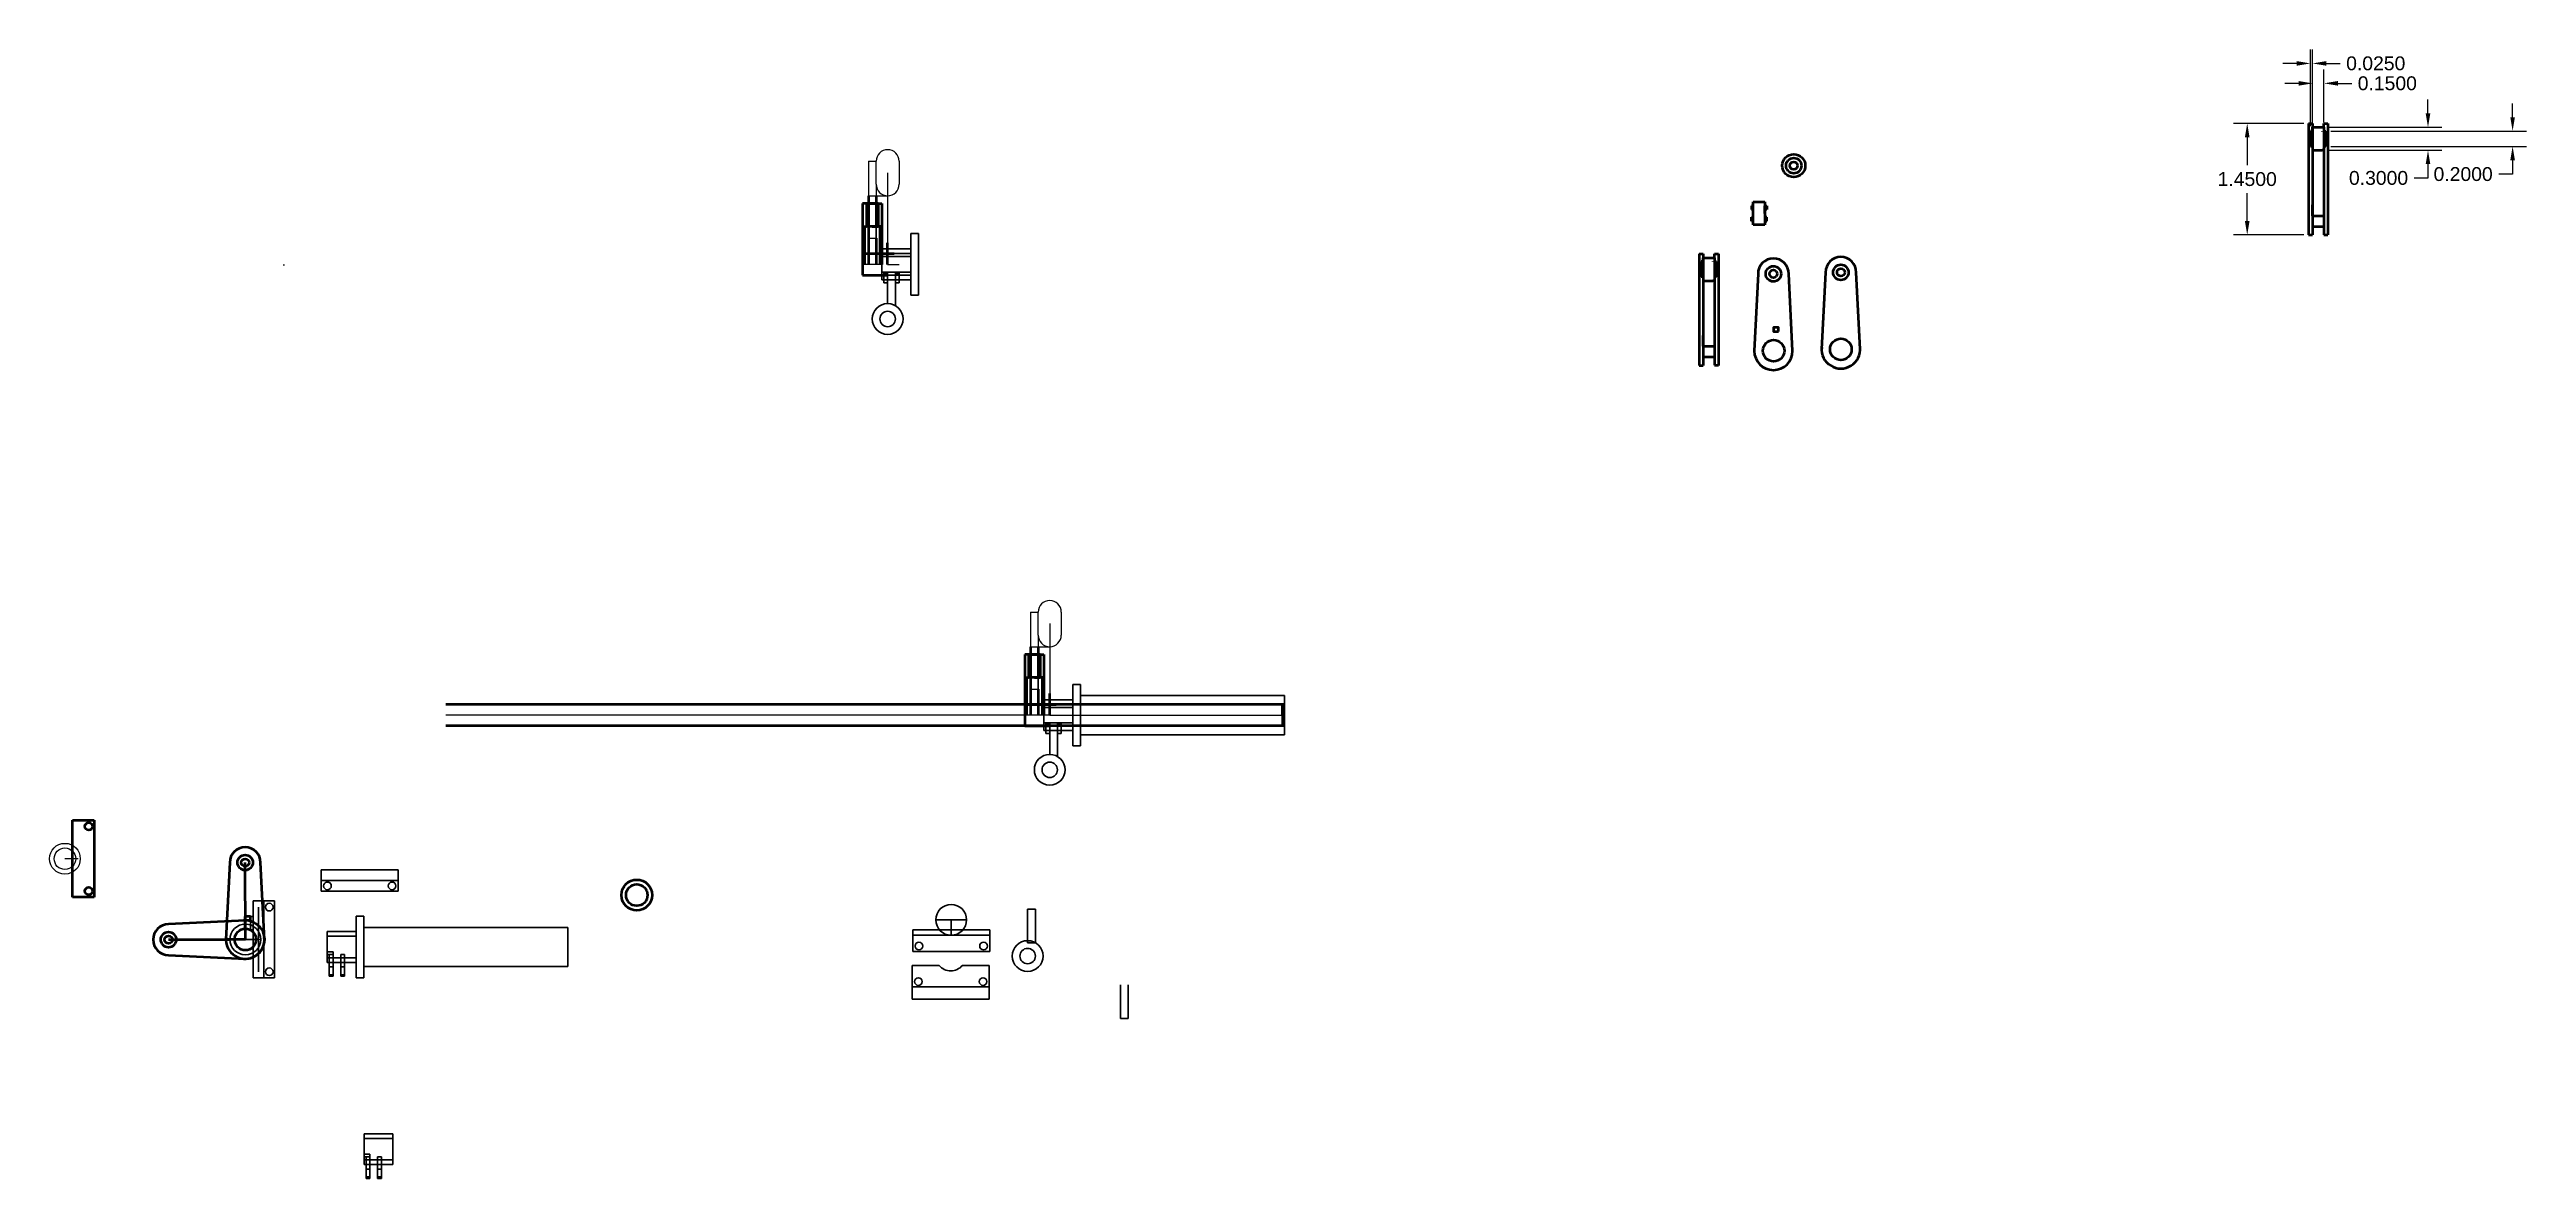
# Model space of a CAD drawing. Header units: inches. Extents: x 47.4 to 79.6, y 4.2 to 18.9.
import ezdxf

# ---------------------------------------------------------------- set-up
doc = ezdxf.new("R2010")
doc.units = ezdxf.units.IN
doc.header["$MEASUREMENT"] = 0
doc.layers.get('Defpoints').update_dxf_attribs({"color": 130})
for name, color, linetype, lineweight in [('alte accesori', 122, 'Continuous', 50), ('Saibe si piulite', 10, 'Continuous', 30), ('suport', 200, 'Continuous', 30), ('suport-2', 220, 'Continuous', 30)]:
    doc.layers.add(name, color=color, linetype=linetype, lineweight=lineweight)
doc.styles.get("Standard").update_dxf_attribs({"font": 'arial.ttf'})
doc.dimstyles.get("Standard").update_dxf_attribs({"dimtxt": 0.18, "dimasz": 0.18, "dimexe": 0.18, "dimexo": 0.0625, "dimgap": 0.09, "dimtad": 0, "dimtih": 1, "dimtoh": 1, "dimdec": 4, "dimzin": 0, "dimdsep": 46, "dimtxsty": 'Standard', "dimcen": 0.09, "dimadec": 0, "dimazin": 0, "dimtfac": 1, "dimtdec": 4, "dimtofl": 0, "dimtmove": 0, "dimatfit": 3, "dimfxl": 1, "dimtolj": 1, "dimtzin": 0, "dimarcsym": 0})

# ---------------------------------------------------------------- blocks, each defined once
blk = doc.blocks.new('*D12')
at = {"layer": 'Defpoints', "color": 0, "lineweight": -2, "transparency": 16777216}
for p, q in [((76.659, 18.419), (76.479, 18.419)), ((76.839, 17.912), (76.839, 18.599)), ((76.989, 17.912), (76.989, 18.599)), ((77.169, 18.419), (77.349, 18.419))]:
    blk.add_line(p, q, dxfattribs=at)
at = {"layer": 'Defpoints', "color": 0, "transparency": 16777216}
for p in [(76.989, 18.419), (76.839, 17.849), (76.989, 17.849)]:
    blk.add_point(p, dxfattribs=at)
for points in [[(76.659, 18.449), (76.659, 18.389), (76.839, 18.419)], [(77.169, 18.449), (77.169, 18.389), (76.989, 18.419)]]:
    blk.add_solid(points, dxfattribs=at)
at = {"layer": 'Defpoints', "color": 0, "transparency": 16777216, "insert": (77.812, 18.419), "char_height": 0.18, "attachment_point": 5}
blk.add_mtext('\\A1;0.1500', dxfattribs=at)
blk = doc.blocks.new('*D13')
at = {"layer": 'Defpoints', "color": 0, "lineweight": -2, "transparency": 16777216}
for p, q in [((76.634, 18.678), (76.454, 18.678)), ((76.814, 17.862), (76.814, 18.858)), ((76.839, 17.862), (76.839, 18.858)), ((77.019, 18.678), (77.199, 18.678))]:
    blk.add_line(p, q, dxfattribs=at)
at = {"layer": 'Defpoints', "color": 0, "transparency": 16777216}
for p in [(76.839, 18.678), (76.814, 17.799), (76.839, 17.799)]:
    blk.add_point(p, dxfattribs=at)
for points in [[(76.634, 18.708), (76.634, 18.648), (76.814, 18.678)], [(77.019, 18.708), (77.019, 18.648), (76.839, 18.678)]]:
    blk.add_solid(points, dxfattribs=at)
at = {"layer": 'Defpoints', "color": 0, "transparency": 16777216, "insert": (77.662, 18.678), "char_height": 0.18, "attachment_point": 5}
blk.add_mtext('\\A1;0.0250', dxfattribs=at)
blk = doc.blocks.new('*D14')
at = {"layer": 'Defpoints', "color": 0, "lineweight": -2, "transparency": 16777216}
for p, q in [((78.341, 18.029), (78.341, 18.209)), ((77.051, 17.849), (78.521, 17.849)), ((77.051, 17.549), (78.521, 17.549)), ((78.341, 17.189), (78.161, 17.189)), ((78.341, 17.369), (78.341, 17.189))]:
    blk.add_line(p, q, dxfattribs=at)
at = {"layer": 'Defpoints', "color": 0, "transparency": 16777216}
for p in [(76.989, 17.849), (76.989, 17.549), (78.341, 17.549)]:
    blk.add_point(p, dxfattribs=at)
for points in [[(78.311, 18.029), (78.371, 18.029), (78.341, 17.849)], [(78.311, 17.369), (78.371, 17.369), (78.341, 17.549)]]:
    blk.add_solid(points, dxfattribs=at)
at = {"layer": 'Defpoints', "color": 0, "transparency": 16777216, "insert": (77.698, 17.189), "char_height": 0.18, "attachment_point": 5}
blk.add_mtext('\\A1;0.3000', dxfattribs=at)
blk = doc.blocks.new('*D15')
at = {"layer": 'Defpoints', "color": 0, "lineweight": -2, "transparency": 16777216}
for p, q in [((79.441, 17.979), (79.441, 18.159)), ((77.076, 17.799), (79.621, 17.799)), ((77.076, 17.599), (79.621, 17.599)), ((79.441, 17.419), (79.441, 17.239)), ((79.441, 17.239), (79.261, 17.239))]:
    blk.add_line(p, q, dxfattribs=at)
at = {"layer": 'Defpoints', "color": 0, "transparency": 16777216}
for p in [(77.014, 17.799), (77.014, 17.599), (79.441, 17.599)]:
    blk.add_point(p, dxfattribs=at)
for points in [[(79.411, 17.979), (79.471, 17.979), (79.441, 17.799)], [(79.411, 17.419), (79.471, 17.419), (79.441, 17.599)]]:
    blk.add_solid(points, dxfattribs=at)
at = {"layer": 'Defpoints', "color": 0, "transparency": 16777216, "insert": (78.798, 17.239), "char_height": 0.18, "attachment_point": 5}
blk.add_mtext('\\A1;0.2000', dxfattribs=at)
blk = doc.blocks.new('*D16')
at = {"layer": 'Defpoints', "color": 0, "lineweight": -2, "transparency": 16777216}
for p, q in [((76.726, 17.899), (75.811, 17.899)), ((75.991, 17.719), (75.991, 17.356)), ((75.991, 16.629), (75.991, 16.992)), ((76.726, 16.449), (75.811, 16.449))]:
    blk.add_line(p, q, dxfattribs=at)
at = {"layer": 'Defpoints', "color": 0, "transparency": 16777216}
for p in [(76.789, 17.899), (75.991, 16.449), (76.789, 16.449)]:
    blk.add_point(p, dxfattribs=at)
for points in [[(75.961, 17.719), (76.021, 17.719), (75.991, 17.899)], [(75.961, 16.629), (76.021, 16.629), (75.991, 16.449)]]:
    blk.add_solid(points, dxfattribs=at)
at = {"layer": 'Defpoints', "color": 0, "transparency": 16777216, "insert": (75.991, 17.174), "char_height": 0.18, "attachment_point": 5}
blk.add_mtext('\\A1;1.4500', dxfattribs=at)

msp = doc.modelspace()

# ---------------------------------------------------------------- linework, layer by layer
for p, q in [((58.0678, 17.40709), (58.0678, 16.95709)), ((58.0678, 17.40709), (58.1678, 17.40709)), ((58.1678, 17.10709), (58.1678, 17.40709)), ((58.4678, 17.40709), (58.4678, 17.10709)), ((58.1678, 17.10709), (58.1678, 16.40709)), ((58.3178, 17.25709), (58.3178, 16.06699)), ((58.0678, 16.95709), (58.3178, 16.95709)), ((58.0678, 16.95709), (58.0678, 16.40709)), ((58.0678, 16.95709), (58.0678, 16.40709)), ((58.1678, 16.40709), (58.1678, 16.95709)), ((58.0678, 16.40709), (58.1678, 16.40709)), ((58.2428, 16.06699), (57.9928, 16.06699)), ((58.3178, 16.06699), (58.4678, 16.06699)), ((60.17452, 11.54935), (60.17452, 11.09935)), ((60.17452, 11.54935), (60.27452, 11.54935)), ((60.27452, 11.24935), (60.27452, 11.54935)), ((60.42452, 11.39935), (60.42452, 10.20925)), ((60.57452, 11.54935), (60.57452, 11.24935)), ((60.17452, 11.09935), (60.42452, 11.09935)), ((60.17452, 11.09935), (60.17452, 10.54935)), ((60.17452, 11.09935), (60.17452, 10.54935)), ((60.27452, 11.24935), (60.27452, 10.54935)), ((60.27452, 10.54935), (60.27452, 11.09935)), ((60.17452, 10.54935), (60.27452, 10.54935)), ((60.42452, 10.20925), (52.57452, 10.20925)), ((60.34952, 10.20925), (60.09952, 10.20925)), ((60.42452, 10.20925), (60.57452, 10.20925)), ((60.57452, 10.20925), (63.47452, 10.20925)), ((47.72274, 8.34388), (47.62274, 8.34388)), ((47.79274, 8.34388), (47.72274, 8.34388)), ((49.96845, 7.29497), (49.96845, 7.49497)), ((49.96845, 7.29497), (49.76845, 7.29497)), ((49.96845, 7.29497), (50.16843, 7.29753))]:
    msp.add_line(p, q)
for radius in [0.2, 0.14]:
    msp.add_circle((47.62274, 8.34388), radius)
for centre, start, end in [((58.3178, 17.40709), 0, 180), ((58.3178, 17.10709), 180, 0), ((60.42452, 11.54935), 0, 180), ((60.42452, 11.24935), 180, 0)]:
    msp.add_arc(centre, 0.15, start, end)
at = {"layer": 'alte accesori'}
for p, q in [((76.78882, 17.89917), (76.78882, 16.44917)), ((76.78882, 17.89917), (76.83882, 17.89917)), ((76.83882, 17.79917), (76.81382, 17.79917)), ((76.81382, 17.79917), (76.81382, 17.74917)), ((76.81382, 17.69917), (76.81382, 17.74917)), ((76.83882, 17.89917), (76.83882, 17.79917)), ((76.83882, 17.89917), (76.83882, 17.79917)), ((76.83882, 17.79917), (76.83882, 17.84917)), ((76.83882, 17.84917), (76.93882, 17.84917)), ((76.83882, 17.84917), (76.98882, 17.84917)), ((76.83882, 17.79917), (76.83882, 17.59917)), ((76.93882, 17.84917), (76.96382, 17.84917)), ((76.96382, 17.79917), (76.96382, 17.79378)), ((76.98882, 17.89917), (77.03882, 17.89917)), ((76.98882, 17.84917), (76.98882, 17.89917)), ((76.98882, 17.84917), (76.98882, 17.54917)), ((76.98882, 17.79917), (76.98882, 17.59917)), ((76.98882, 17.79917), (77.01382, 17.79917)), ((77.01382, 17.79917), (77.01382, 17.59917)), ((77.03882, 17.89917), (77.03882, 16.45011)), ((76.81382, 17.59917), (76.81382, 17.69917)), ((76.83882, 17.59917), (76.81382, 17.59917)), ((76.83882, 17.59917), (76.83882, 16.44917)), ((76.83882, 17.59917), (76.83882, 17.54917)), ((76.83882, 17.54917), (76.93882, 17.54917)), ((76.93882, 17.54917), (76.96382, 17.54917)), ((76.98882, 17.54917), (76.96382, 17.54917)), ((77.01382, 17.59917), (76.98882, 17.59917)), ((76.98882, 17.54917), (76.98882, 16.4511)), ((58.0428, 16.85709), (57.9928, 16.85709)), ((57.9928, 16.85709), (57.9928, 16.55709)), ((58.1928, 16.85709), (58.0428, 16.85709)), ((58.0428, 16.85709), (58.0428, 16.55709)), ((58.0678, 16.95709), (58.0678, 16.06699)), ((58.0678, 16.55709), (58.0678, 16.85709)), ((58.0678, 16.85709), (58.1678, 16.85709)), ((58.1678, 16.95709), (58.1678, 16.55709)), ((58.1678, 16.85709), (58.1678, 16.55709)), ((58.1928, 16.85709), (58.1928, 16.55709)), ((58.1928, 16.85709), (58.2428, 16.85709)), ((58.2428, 16.85709), (58.2428, 16.55709)), ((69.57026, 16.82882), (69.54526, 16.82882)), ((69.54526, 16.82882), (69.54526, 16.77882)), ((69.54526, 16.77882), (69.57026, 16.77882)), ((69.57026, 16.87882), (69.72026, 16.87882)), ((69.57026, 16.57882), (69.57026, 16.87882)), ((69.72026, 16.87882), (69.72026, 16.57882)), ((69.72026, 16.72882), (69.72026, 16.82882)), ((69.72026, 16.82882), (69.74526, 16.82882)), ((69.74526, 16.77882), (69.72026, 16.77882)), ((69.74526, 16.82882), (69.74526, 16.77882)), ((76.83882, 16.69917), (76.83882, 16.83917)), ((57.9928, 16.55709), (58.0428, 16.55709)), ((57.9928, 16.55709), (57.9928, 16.06699)), ((58.0178, 16.55709), (58.0178, 16.06699)), ((58.1928, 16.55709), (58.0428, 16.55709)), ((58.1678, 16.55709), (58.0678, 16.55709)), ((58.1178, 16.55709), (58.1928, 16.55709)), ((58.2428, 16.55709), (58.1928, 16.55709)), ((58.2178, 16.55709), (58.2178, 16.06699)), ((58.2428, 16.55709), (58.2428, 16.06699)), ((69.54526, 16.62882), (69.54526, 16.67882)), ((69.54526, 16.67882), (69.57026, 16.67882)), ((69.57026, 16.62882), (69.54526, 16.62882)), ((69.72026, 16.57882), (69.57026, 16.57882)), ((69.74526, 16.67882), (69.72026, 16.67882)), ((69.72026, 16.62882), (69.74526, 16.62882)), ((69.74526, 16.62882), (69.74526, 16.67882)), ((76.78882, 16.44917), (76.83882, 16.44917)), ((76.83882, 16.69917), (76.93882, 16.69917)), ((76.83882, 16.55917), (76.93882, 16.55917)), ((76.93882, 16.69917), (76.96382, 16.69917)), ((76.93882, 16.55917), (76.96382, 16.55917)), ((76.96382, 16.69917), (76.98882, 16.69917)), ((76.96382, 16.55917), (76.98882, 16.55917)), ((76.98882, 16.4511), (77.03882, 16.4511)), ((57.9928, 16.20699), (58.3178, 16.20699)), ((58.1678, 16.40709), (58.1678, 16.06699)), ((58.2428, 16.20699), (58.40155, 16.20699)), ((58.3178, 16.06699), (58.3178, 16.34699)), ((58.3178, 16.06699), (58.3178, 16.34699)), ((68.86796, 16.2035), (68.86796, 14.7535)), ((68.86796, 16.2035), (68.91796, 16.2035)), ((68.91796, 16.1035), (68.89296, 16.1035)), ((68.89296, 16.1035), (68.89296, 16.0535)), ((68.91796, 16.2035), (68.91796, 16.1035)), ((68.91796, 16.2035), (68.91796, 16.1035)), ((68.91796, 16.1035), (68.91796, 16.1535)), ((68.91796, 16.1535), (69.01796, 16.1535)), ((68.91796, 16.1535), (69.06796, 16.1535)), ((68.91796, 16.1035), (68.91796, 15.9035)), ((69.01796, 16.1535), (69.04296, 16.1535)), ((69.04296, 16.1035), (69.04296, 16.09812)), ((69.06796, 16.2035), (69.11796, 16.2035)), ((69.06796, 16.1535), (69.06796, 16.2035)), ((69.06796, 16.1535), (69.06796, 15.8535)), ((69.06796, 16.1035), (69.06796, 15.9035)), ((69.06796, 16.1035), (69.09296, 16.1035)), ((69.09296, 16.1035), (69.09296, 15.9035)), ((69.11796, 16.2035), (69.11796, 14.75445)), ((57.9928, 16.06699), (57.9928, 15.92699)), ((57.9928, 15.92699), (58.3178, 15.92699)), ((68.89296, 16.0035), (68.89296, 16.0535)), ((68.89296, 15.9035), (68.89296, 16.0035)), ((68.91796, 15.9035), (68.89296, 15.9035)), ((68.91796, 15.9035), (68.91796, 14.7535)), ((68.91796, 15.9035), (68.91796, 15.8535)), ((68.91796, 15.8535), (69.01796, 15.8535)), ((69.01796, 15.8535), (69.04296, 15.8535)), ((69.06796, 15.8535), (69.04296, 15.8535)), ((69.09296, 15.9035), (69.06796, 15.9035)), ((69.06796, 15.8535), (69.06796, 14.75544)), ((68.91796, 15.0035), (68.91796, 15.1435)), ((68.91796, 15.0035), (69.01796, 15.0035)), ((68.91796, 14.8635), (69.01796, 14.8635)), ((69.01796, 15.0035), (69.04296, 15.0035)), ((69.01796, 14.8635), (69.04296, 14.8635)), ((69.04296, 15.0035), (69.06796, 15.0035)), ((69.04296, 14.8635), (69.06796, 14.8635)), ((68.86796, 14.7535), (68.91796, 14.7535)), ((69.06796, 14.75544), (69.11796, 14.75544)), ((60.14952, 10.99935), (60.09952, 10.99935)), ((60.09952, 10.99935), (60.09952, 10.69935)), ((60.29952, 10.99935), (60.14952, 10.99935)), ((60.14952, 10.99935), (60.14952, 10.69935)), ((60.17452, 11.09935), (60.17452, 10.20925)), ((60.17452, 10.69935), (60.17452, 10.99935)), ((60.17452, 10.99935), (60.27452, 10.99935)), ((60.27452, 11.09935), (60.27452, 10.69935)), ((60.27452, 10.99935), (60.27452, 10.69935)), ((60.29952, 10.99935), (60.29952, 10.69935)), ((60.29952, 10.99935), (60.34952, 10.99935)), ((60.34952, 10.99935), (60.34952, 10.69935)), ((60.09952, 10.69935), (60.14952, 10.69935)), ((60.09952, 10.69935), (60.09952, 10.20925)), ((60.12452, 10.69935), (60.12452, 10.20925)), ((60.29952, 10.69935), (60.14952, 10.69935)), ((60.27452, 10.69935), (60.17452, 10.69935)), ((60.22452, 10.69935), (60.29952, 10.69935)), ((60.34952, 10.69935), (60.29952, 10.69935)), ((60.32452, 10.69935), (60.32452, 10.20925)), ((60.34952, 10.69935), (60.34952, 10.20925)), ((63.47452, 10.34925), (52.57452, 10.34925)), ((60.09952, 10.34925), (60.42452, 10.34925)), ((60.27452, 10.54935), (60.27452, 10.20925)), ((60.34952, 10.34925), (60.50828, 10.34925)), ((60.42452, 10.20925), (60.42452, 10.48925)), ((60.42452, 10.20925), (60.42452, 10.48925)), ((63.44952, 10.20925), (63.44952, 10.34925)), ((63.44952, 10.34925), (63.44952, 10.06925)), ((63.47452, 10.06925), (52.57452, 10.06925)), ((60.09952, 10.20925), (60.09952, 10.06925)), ((60.09952, 10.06925), (60.42452, 10.06925)), ((63.47452, 10.20925), (63.44952, 10.20925)), ((47.72274, 7.84388), (47.72274, 8.84388)), ((47.72274, 8.84388), (47.86274, 8.84388)), ((47.72274, 7.84388), (47.72274, 8.84388)), ((47.72274, 8.84388), (47.86274, 8.84388)), ((47.86274, 8.84388), (48.00274, 8.84388)), ((48.00274, 8.84388), (48.00274, 7.84388)), ((49.96845, 7.29497), (49.96588, 8.29416)), ((47.86274, 7.84388), (47.72274, 7.84388)), ((47.86274, 7.84388), (47.72274, 7.84388)), ((48.00274, 7.84388), (47.86274, 7.84388)), ((50.03345, 7.59514), (49.96768, 7.59497)), ((49.96781, 7.54497), (49.96768, 7.59497)), ((49.96781, 7.54497), (50.03345, 7.54514)), ((49.96845, 7.29497), (49.96781, 7.54497)), ((50.03345, 7.54514), (50.03345, 7.59514)), ((48.96926, 7.2924), (49.76845, 7.29497)), ((49.96845, 7.29497), (49.71845, 7.29497))]:
    msp.add_line(p, q, dxfattribs=at)
at = {"layer": 'alte accesori', "color": 242, "true_color": 0xcd2027}
msp.add_line((49.96926, 7.15497), (49.96926, 7.1524), dxfattribs=at)
at = {"layer": 'alte accesori'}
for points in [[(70.08179, 14.94391), (70.03179, 15.94391, 1), (69.63179, 15.94391), (69.58179, 14.94391)], [(70.95872, 14.96304), (70.90872, 15.96304, 1), (70.50872, 15.96304), (70.45872, 14.96304)], [(50.21588, 7.29416), (50.16588, 8.29416, 1), (49.76588, 8.29416), (49.71588, 7.29416)], [(49.96926, 7.5424), (48.96926, 7.4924, 1), (48.96926, 7.0924), (49.96926, 7.0424)]]:
    msp.add_lwpolyline(points, format="xyb", dxfattribs=at)
msp.add_lwpolyline([(69.89937, 15.19489), (69.89937, 15.24489), (69.83359, 15.24472), (69.83372, 15.19472)], close=True, dxfattribs=at)
for centre, radius in [((70.09579, 17.34945), 0.15), ((70.09579, 17.34945), 0.1), ((70.09579, 17.34945), 0.05), ((69.83179, 15.94391), 0.1), ((69.83179, 15.94391), 0.05), ((70.70872, 15.96304), 0.1), ((70.70872, 15.96304), 0.05), ((69.83437, 14.94472), 0.14), ((70.70872, 14.96304), 0.14), ((47.93274, 8.76388), 0.05), ((49.96588, 8.29416), 0.1), ((49.96588, 8.29416), 0.05), ((55.05635, 7.87169), 0.2), ((47.93274, 7.92388), 0.05), ((55.05635, 7.87169), 0.14), ((49.96845, 7.29497), 0.14), ((49.96845, 7.29497), 0.14), ((48.96926, 7.2924), 0.1), ((48.96926, 7.2924), 0.05)]:
    msp.add_circle(centre, radius, dxfattribs=at)
for centre, start, end in [((69.83179, 14.94391), 180, 0), ((70.70872, 14.96304), 174.27519, 5.72481), ((49.96926, 7.2924), 264.27519, 95.72481), ((49.96588, 7.29416), 174.27519, 5.72481)]:
    msp.add_arc(centre, 0.25, start, end, dxfattribs=at)
at = {"layer": 'Saibe si piulite'}
for p, q in [((50.4678, 16.06699), (50.4678, 16.06699, 0.12493)), ((50.4678, 16.06699, 0.12493), (50.4678, 16.06699)), ((50.4678, 16.06699), (50.4678, 16.05223))]:
    msp.add_line(p, q, dxfattribs=at)
at = {"layer": 'suport'}
for p, q in [((58.6178, 16.06699), (58.6178, 16.46699)), ((58.6178, 16.46699), (58.6178, 15.66699)), ((58.6178, 16.46699), (58.7178, 16.46699)), ((58.7178, 16.46699), (58.7178, 15.66699)), ((58.2428, 16.26699), (58.2428, 15.86699)), ((58.3178, 16.26699), (58.2428, 16.26699)), ((58.6178, 16.20699), (58.2428, 16.20699)), ((58.2428, 16.16699), (58.6178, 16.16699)), ((58.3178, 16.26699), (58.6178, 16.26699)), ((58.6178, 16.26699), (58.6178, 16.16699)), ((58.6178, 16.16699), (58.6178, 15.96699)), ((58.7178, 16.06699), (58.7178, 16.32199)), ((58.3178, 15.96699), (58.2428, 15.96699)), ((58.6178, 15.92699), (58.2428, 15.92699)), ((58.2428, 15.86699), (58.6178, 15.86699)), ((58.2678, 15.96699), (58.2678, 15.86699)), ((58.2678, 15.96699), (58.3178, 15.96699)), ((58.2678, 15.96699), (58.3178, 15.96699)), ((58.2678, 15.94699), (58.3178, 15.94699)), ((58.2678, 15.94699), (58.2678, 15.82699)), ((58.2678, 15.86699), (58.3178, 15.86699)), ((58.2678, 15.82699), (58.3178, 15.82699)), ((58.3178, 15.96699), (58.3178, 15.82699)), ((58.6178, 15.96699), (58.3178, 15.96699)), ((58.4178, 15.96699), (58.4678, 15.96699)), ((58.4678, 15.96699), (58.4178, 15.96699)), ((58.4178, 15.96699), (58.4178, 15.82699)), ((58.4178, 15.94699), (58.4678, 15.94699)), ((58.4178, 15.86699), (58.4678, 15.86699)), ((58.4178, 15.82699), (58.4678, 15.82699)), ((58.4678, 15.88699), (58.4678, 15.96699)), ((58.4678, 15.86699), (58.4678, 15.96699)), ((58.4678, 15.82699), (58.4678, 15.86699)), ((58.6178, 15.86699), (58.6178, 15.96699)), ((58.7178, 15.66699), (58.6178, 15.66699)), ((60.34952, 10.40925), (60.34952, 10.00925)), ((60.42452, 10.40925), (60.34952, 10.40925)), ((60.72452, 10.34925), (60.34952, 10.34925)), ((60.34952, 10.30925), (60.72452, 10.30925)), ((60.42452, 10.40925), (60.72452, 10.40925)), ((60.72452, 10.20925), (60.72452, 10.60925)), ((60.72452, 10.60925), (60.72452, 9.80925)), ((60.72452, 10.60925), (60.82452, 10.60925)), ((60.72452, 10.40925), (60.72452, 10.30925)), ((60.72452, 10.30925), (60.72452, 10.10925)), ((60.82452, 10.60925), (60.82452, 9.80925)), ((60.82452, 10.20925), (60.82452, 10.46425)), ((60.82452, 10.46425), (63.47452, 10.46425)), ((63.47452, 10.20925), (63.47452, 10.46425)), ((63.47452, 10.46425), (63.47452, 9.95425)), ((60.42452, 10.10925), (60.34952, 10.10925)), ((60.72452, 10.06925), (60.34952, 10.06925)), ((60.34952, 10.00925), (60.72452, 10.00925)), ((60.37452, 10.10925), (60.37452, 10.00925)), ((60.37452, 10.10925), (60.42452, 10.10925)), ((60.37452, 10.10925), (60.42452, 10.10925)), ((60.37452, 10.08925), (60.42452, 10.08925)), ((60.37452, 10.08925), (60.37452, 9.96925)), ((60.37452, 10.00925), (60.42452, 10.00925)), ((60.42452, 10.10925), (60.42452, 9.96925)), ((60.72452, 10.10925), (60.42452, 10.10925)), ((60.52452, 10.10925), (60.57452, 10.10925)), ((60.57452, 10.10925), (60.52452, 10.10925)), ((60.52452, 10.10925), (60.52452, 9.96925)), ((60.52452, 10.08925), (60.57452, 10.08925)), ((60.52452, 10.00925), (60.57452, 10.00925)), ((60.57452, 10.02925), (60.57452, 10.10925)), ((60.57452, 10.00925), (60.57452, 10.10925)), ((60.57452, 9.96925), (60.57452, 10.00925)), ((60.72452, 10.00925), (60.72452, 10.10925)), ((60.37452, 9.96925), (60.42452, 9.96925)), ((60.52452, 9.96925), (60.57452, 9.96925)), ((60.82452, 9.80925), (60.72452, 9.80925)), ((63.47452, 9.95425), (60.82452, 9.95425)), ((50.95549, 8.20123), (51.95549, 8.20123)), ((50.95549, 8.06123), (50.95549, 8.20123)), ((50.95549, 8.06123), (51.95549, 8.06123)), ((50.95549, 7.92123), (50.95549, 8.06123)), ((51.95549, 8.06123), (50.95549, 8.06123)), ((51.03549, 8.06123), (51.03549, 8.04123)), ((51.95549, 8.06123), (51.87549, 8.06123)), ((51.87549, 8.06123), (51.87549, 8.04123)), ((51.95549, 8.20123), (51.95549, 8.06123)), ((51.95549, 8.06123), (51.95549, 7.92123)), ((50.06845, 6.79497), (50.06845, 7.79497)), ((50.06845, 7.79497), (50.20845, 7.79497)), ((50.20845, 7.79497), (50.20845, 6.79497)), ((50.20845, 7.79497), (50.20845, 7.71497)), ((50.20845, 6.79497), (50.20845, 7.79497)), ((50.20845, 7.79497), (50.34845, 7.79497)), ((50.34845, 7.79497), (50.34845, 6.79497)), ((51.95549, 7.92123), (50.95549, 7.92123)), ((51.03549, 7.92123), (51.03549, 7.94123)), ((50.03345, 7.59514), (50.06845, 7.59514)), ((50.03345, 7.41896), (50.03345, 7.59497)), ((50.06845, 7.41896), (50.03345, 7.41896)), ((50.13845, 7.71497), (50.13845, 6.87497)), ((50.19484, 7.71497), (50.18845, 7.71497)), ((51.40838, 7.59752), (51.40838, 6.79752)), ((51.40838, 7.59752), (51.50838, 7.59752)), ((51.50838, 7.59752), (51.50838, 6.79752)), ((51.50838, 7.45252), (54.15838, 7.45252)), ((54.15838, 7.45252), (54.15838, 6.94252)), ((50.06845, 7.29497), (49.96845, 7.29497)), ((50.13845, 7.29497), (50.06845, 7.29497)), ((51.03352, 7.33751), (51.03336, 7.05751)), ((51.03338, 7.39752), (51.40838, 7.39752)), ((51.40838, 7.39752), (51.03338, 7.39752)), ((51.03338, 7.39752), (51.03338, 6.99752)), ((51.03338, 7.29752), (51.03349, 7.29752)), ((51.03338, 7.19752), (51.03344, 7.19752)), ((51.03338, 7.09752), (51.03338, 7.13252)), ((51.03338, 7.13252), (51.10838, 7.13252)), ((51.10838, 7.09752), (51.03338, 7.09752)), ((51.03352, 7.33751), (51.40838, 7.33751)), ((51.05838, 7.09752), (51.05838, 6.99752)), ((51.05838, 7.09752), (51.10838, 7.09752)), ((51.05838, 7.09752), (51.10838, 7.09752)), ((51.10838, 7.13252), (51.10838, 7.09752)), ((51.10838, 7.09752), (51.10838, 6.95752)), ((51.25838, 7.09752), (51.20838, 7.09752)), ((51.20838, 7.09752), (51.20838, 6.95752)), ((51.20838, 7.09752), (51.25838, 7.09752)), ((51.25838, 7.09752), (51.20838, 7.09752)), ((51.25838, 7.01752), (51.25838, 7.09752)), ((51.25838, 6.99752), (51.25838, 7.09752)), ((51.40838, 7.39752), (51.40838, 7.29752)), ((51.40838, 7.29752), (51.40838, 7.09752)), ((51.40838, 6.99752), (51.40838, 7.09752)), ((50.20845, 6.79497), (50.06845, 6.79497)), ((50.20845, 6.79497), (50.20845, 6.87497)), ((50.34845, 6.79497), (50.20845, 6.79497)), ((51.03336, 7.05751), (51.40838, 7.05751)), ((51.03338, 6.99752), (51.40838, 6.99752)), ((51.05838, 7.07752), (51.05838, 6.95752)), ((51.05838, 6.99752), (51.10838, 6.99752)), ((51.05838, 6.95752), (51.05838, 6.81752)), ((51.05838, 6.95752), (51.05838, 6.93752)), ((51.05838, 6.93752), (51.10838, 6.93752)), ((51.10838, 6.83752), (51.05838, 6.83752)), ((51.05838, 6.81752), (51.10838, 6.81752)), ((51.10838, 6.81752), (51.10838, 6.95752)), ((51.10838, 6.93752), (51.10838, 6.83752)), ((51.20838, 6.99752), (51.25838, 6.99752)), ((51.20838, 6.95752), (51.20838, 6.81752)), ((51.20838, 6.93752), (51.25838, 6.93752)), ((51.20838, 6.83752), (51.25838, 6.83752)), ((51.20838, 6.81752), (51.25838, 6.81752)), ((51.25838, 6.95752), (51.25838, 6.99752)), ((51.25838, 6.81752), (51.25838, 6.95752)), ((51.50838, 6.79752), (51.40838, 6.79752)), ((54.15838, 6.94252), (51.50838, 6.94252)), ((51.51227, 4.70976), (51.51212, 4.42976)), ((51.51214, 4.76977), (51.88714, 4.76977)), ((51.88714, 4.76977), (51.51214, 4.76977)), ((51.51214, 4.76977), (51.51214, 4.36977)), ((51.51214, 4.66977), (51.51225, 4.66977)), ((51.51214, 4.56977), (51.51219, 4.56977)), ((51.51227, 4.70976), (51.88714, 4.70976)), ((51.88714, 4.76977), (51.88714, 4.36977)), ((51.51212, 4.42976), (51.88714, 4.42976)), ((51.51214, 4.46977), (51.51214, 4.50477)), ((51.51214, 4.50477), (51.58714, 4.50477)), ((51.58714, 4.46977), (51.51214, 4.46977)), ((51.51214, 4.36977), (51.88714, 4.36977)), ((51.53714, 4.46977), (51.53714, 4.36977)), ((51.53714, 4.46977), (51.58714, 4.46977)), ((51.53714, 4.46977), (51.58714, 4.46977)), ((51.53714, 4.44977), (51.53714, 4.32977)), ((51.53714, 4.36977), (51.58714, 4.36977)), ((51.53714, 4.32977), (51.53714, 4.18977)), ((51.53714, 4.32977), (51.53714, 4.30977)), ((51.53714, 4.30977), (51.58714, 4.30977)), ((51.58714, 4.20977), (51.53714, 4.20977)), ((51.53714, 4.18977), (51.58714, 4.18977)), ((51.58714, 4.50477), (51.58714, 4.46977)), ((51.58714, 4.46977), (51.58714, 4.32977)), ((51.58714, 4.18977), (51.58714, 4.32977)), ((51.58714, 4.30977), (51.58714, 4.20977)), ((51.68714, 4.46977), (51.73714, 4.46977)), ((51.73714, 4.46977), (51.68714, 4.46977)), ((51.68714, 4.46977), (51.68714, 4.32977)), ((51.73714, 4.46977), (51.68714, 4.46977)), ((51.68714, 4.36977), (51.73714, 4.36977)), ((51.68714, 4.32977), (51.68714, 4.18977)), ((51.68714, 4.30977), (51.73714, 4.30977)), ((51.68714, 4.20977), (51.73714, 4.20977)), ((51.68714, 4.18977), (51.73714, 4.18977)), ((51.73714, 4.38977), (51.73714, 4.46977)), ((51.73714, 4.36977), (51.73714, 4.46977)), ((51.73714, 4.32977), (51.73714, 4.36977)), ((51.73714, 4.18977), (51.73714, 4.32977))]:
    msp.add_line(p, q, dxfattribs=at)
for centre, radius in [((50.27845, 7.71497), 0.05), ((51.03549, 7.99123), 0.05), ((51.87549, 7.99123), 0.05), ((49.96845, 7.29497), 0.2), ((49.96845, 7.29497), 0.14), ((50.27845, 6.87497), 0.05)]:
    msp.add_circle(centre, radius, dxfattribs=at)
at = {"layer": 'suport-2'}
for p, q in [((58.3178, 15.96699), (58.3178, 15.55709)), ((58.3178, 15.96699), (58.4178, 15.96699)), ((58.4178, 15.96699), (58.4178, 15.53029)), ((60.42452, 10.10925), (60.42452, 9.69935)), ((60.42452, 10.10925), (60.52452, 10.10925)), ((60.52452, 10.10925), (60.52452, 9.67256)), ((58.64386, 7.41945), (59.64386, 7.41945)), ((58.64386, 7.27945), (58.64386, 7.41945)), ((58.64386, 7.41945), (58.72386, 7.41945)), ((59.14386, 7.54945), (58.94386, 7.54945)), ((59.14386, 7.34945), (59.14386, 7.54945)), ((59.14386, 7.54945), (59.34386, 7.54945)), ((59.14386, 7.34945), (59.14386, 7.44945)), ((59.64386, 7.41945), (59.56386, 7.41945)), ((59.64386, 7.41945), (59.64386, 7.27945)), ((60.13754, 7.68905), (60.13754, 7.27915)), ((60.13754, 7.68905), (60.23754, 7.68905)), ((60.23754, 7.68905), (60.23754, 7.25236)), ((58.64386, 7.34945), (59.64386, 7.34945)), ((58.64386, 7.13945), (58.64386, 7.27945)), ((59.64386, 7.13945), (58.64386, 7.13945)), ((59.64386, 7.27945), (59.64386, 7.13945)), ((60.13754, 7.25236), (60.13754, 7.27915)), ((60.23754, 7.25236), (60.13754, 7.25236)), ((58.63788, 6.95752), (58.9859, 6.95752)), ((58.63788, 6.81752), (58.63788, 6.95752)), ((58.63788, 6.95752), (58.71788, 6.95752)), ((58.63788, 6.95752), (58.63788, 6.52082)), ((58.63788, 6.67752), (58.63788, 6.81752)), ((59.28987, 6.95752), (59.63788, 6.95752)), ((59.63788, 6.95752), (59.55788, 6.95752)), ((59.63788, 6.95752), (59.63788, 6.81752)), ((59.63788, 6.81752), (59.63788, 6.67752)), ((59.63788, 6.67752), (58.63788, 6.67752)), ((58.63788, 6.52082), (59.63788, 6.52082)), ((59.63788, 6.52082), (59.63788, 6.67752)), ((61.34257, 6.70399), (61.34257, 6.29409)), ((61.44257, 6.70399), (61.44257, 6.2673)), ((61.34257, 6.2673), (61.34257, 6.29409)), ((61.44257, 6.2673), (61.34257, 6.2673))]:
    msp.add_line(p, q, dxfattribs=at)
for centre, radius in [((58.3178, 15.35709), 0.2), ((58.3178, 15.35709), 0.1), ((60.42452, 9.49935), 0.2), ((60.42452, 9.49935), 0.1), ((59.14386, 7.54945), 0.2), ((58.72386, 7.20945), 0.05), ((59.56386, 7.20945), 0.05), ((60.13754, 7.07915), 0.2), ((60.13754, 7.07915), 0.1), ((58.71788, 6.74752), 0.05), ((59.55788, 6.74752), 0.05)]:
    msp.add_circle(centre, radius, dxfattribs=at)
msp.add_arc((59.13788, 7.08752), 0.2, 220.541602, 319.458398, dxfattribs=at)

# ---------------------------------------------------------------- dimensions: what is measured, and where the dimension line sits
at = {"layer": 'Defpoints'}
for base, p1, p2, picture, middle in [((76.83882, 18.678), (76.81382, 17.79917), (76.83882, 17.79917), '*D13', (77.66214, 18.678)), ((76.98882, 18.41942), (76.83882, 17.84917), (76.98882, 17.84917), '*D12', (77.81214, 18.41942))]:
    dim = msp.add_linear_dim(base=base, p1=p1, p2=p2, dimstyle='Standard', dxfattribs=at)
    dim.commit()
    dim.dimension.update_dxf_attribs({"geometry": picture, "text_midpoint": middle})
for base, p1, p2, picture, middle in [((78.34147, 17.54917), (76.98882, 17.84917), (76.98882, 17.54917), '*D14', (77.69815, 17.18917)), ((79.44099, 17.59917), (77.01382, 17.79917), (77.01382, 17.59917), '*D15', (78.79766, 17.23917)), ((75.99145, 16.44917), (76.78882, 17.89917), (76.78882, 16.44917), '*D16', (75.99145, 17.17417))]:
    dim = msp.add_linear_dim(base=base, p1=p1, p2=p2, angle=90, dimstyle='Standard', dxfattribs=at)
    dim.commit()
    dim.dimension.update_dxf_attribs({"geometry": picture, "text_midpoint": middle})

doc.saveas('drawing.dxf')
